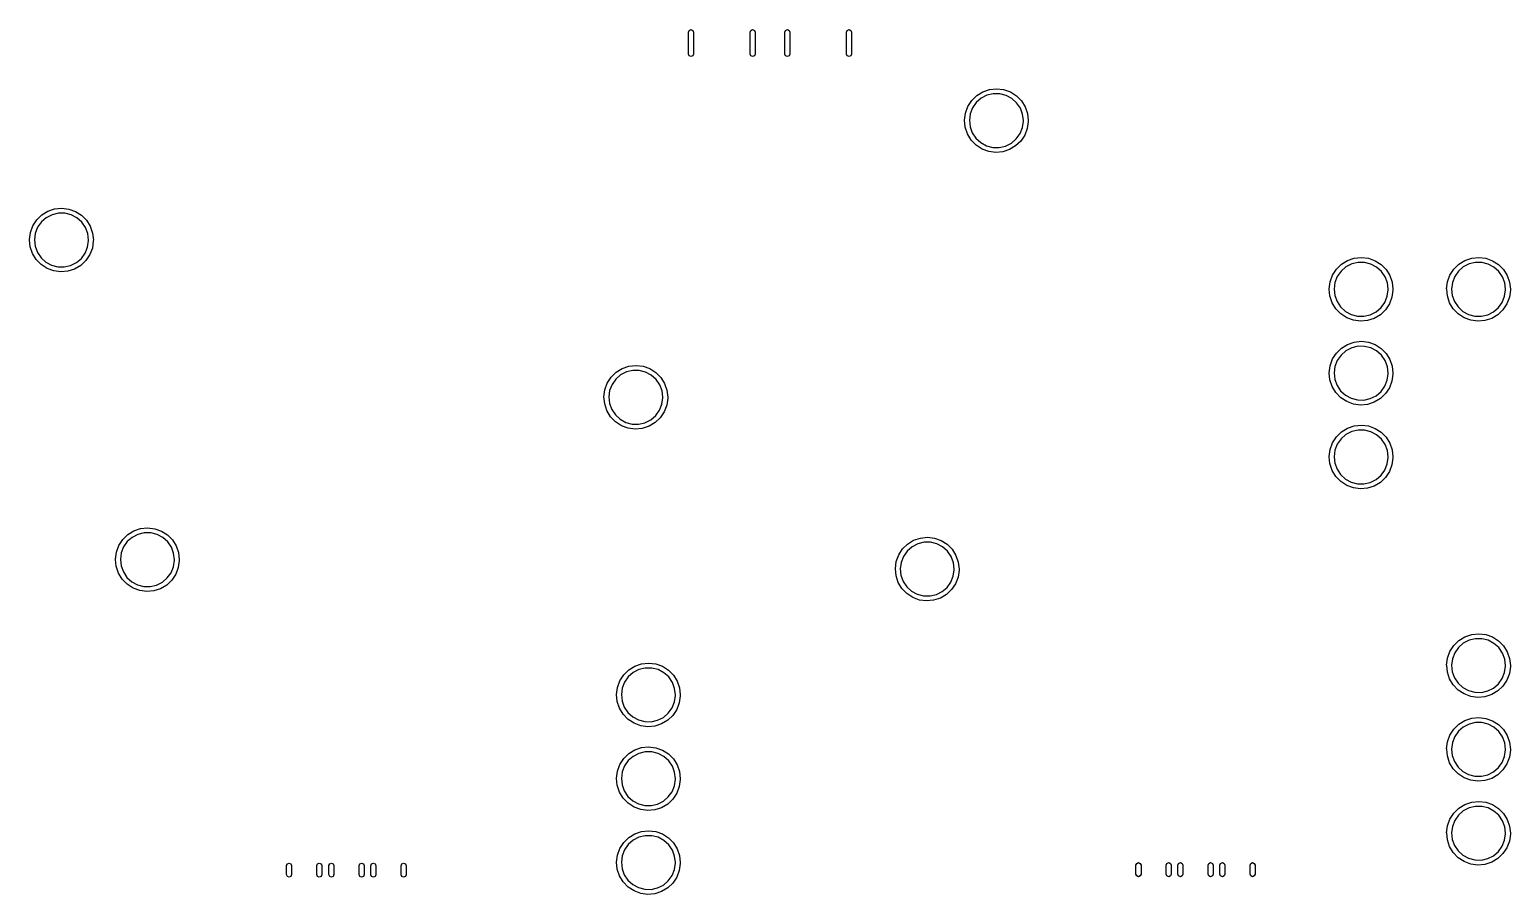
# Model space of a CAD drawing. Extents: x 1.21 to 4.2, y -6.73 to -4.2.
# Drawn here: x 2.805 to 4.195, y -6.727 to -5.915 of the extents above; entities that cross this region are included whole.
import ezdxf

# ---------------------------------------------------------------- set-up
doc = ezdxf.new("R2010")
doc.units = 0
doc.header["$MEASUREMENT"] = 0
doc.layers.add('BLACK', color=7, linetype='CONTINUOUS')

msp = doc.modelspace()

# ---------------------------------------------------------------- linework, layer by layer
at = {"layer": 'BLACK', "linetype": 'CONTINUOUS'}
for p, q in [((3.42343, -5.91688), (3.42412, -5.91521)), ((3.42343, -5.93745), (3.42343, -5.91688)), ((3.42412, -5.91521), (3.42579, -5.91452)), ((3.42579, -5.91452), (3.42746, -5.91521)), ((3.42746, -5.91521), (3.42815, -5.91688)), ((3.42815, -5.91688), (3.42815, -5.93745)), ((3.4813, -5.91688), (3.48199, -5.91521)), ((3.4813, -5.93745), (3.4813, -5.91688)), ((3.48199, -5.91521), (3.48366, -5.91452)), ((3.48366, -5.91452), (3.48533, -5.91521)), ((3.48533, -5.91521), (3.48602, -5.91688)), ((3.48602, -5.91688), (3.48602, -5.93745)), ((3.51398, -5.91688), (3.51467, -5.91521)), ((3.51398, -5.93745), (3.51398, -5.91688)), ((3.51467, -5.91521), (3.51634, -5.91452)), ((3.51634, -5.91452), (3.51801, -5.91521)), ((3.51801, -5.91521), (3.5187, -5.91688)), ((3.5187, -5.91688), (3.5187, -5.93745)), ((3.57185, -5.91688), (3.57254, -5.91521)), ((3.57185, -5.93745), (3.57185, -5.91688)), ((3.57254, -5.91521), (3.57421, -5.91452)), ((3.57421, -5.91452), (3.57588, -5.91521)), ((3.57588, -5.91521), (3.57657, -5.91688)), ((3.57657, -5.91688), (3.57657, -5.93745)), ((3.42412, -5.93912), (3.42343, -5.93745)), ((3.42815, -5.93745), (3.42746, -5.93912)), ((3.48199, -5.93912), (3.4813, -5.93745)), ((3.48602, -5.93745), (3.48533, -5.93912)), ((3.51467, -5.93912), (3.51398, -5.93745)), ((3.5187, -5.93745), (3.51801, -5.93912)), ((3.57254, -5.93912), (3.57185, -5.93745)), ((3.57657, -5.93745), (3.57588, -5.93912)), ((3.42579, -5.93981), (3.42412, -5.93912)), ((3.42746, -5.93912), (3.42579, -5.93981)), ((3.48366, -5.93981), (3.48199, -5.93912)), ((3.48533, -5.93912), (3.48366, -5.93981)), ((3.51634, -5.93981), (3.51467, -5.93912)), ((3.51801, -5.93912), (3.51634, -5.93981)), ((3.57421, -5.93981), (3.57254, -5.93912)), ((3.57588, -5.93912), (3.57421, -5.93981)), ((3.68941, -5.98109), (3.69418, -5.97642)), ((3.69833, -5.97901), (3.69374, -5.98302)), ((3.69418, -5.97642), (3.69986, -5.97293)), ((3.70375, -5.97621), (3.69833, -5.97901)), ((3.69986, -5.97293), (3.70617, -5.97078)), ((3.70968, -5.97479), (3.70375, -5.97621)), ((3.70617, -5.97078), (3.71281, -5.97008)), ((3.71578, -5.97482), (3.70968, -5.97479)), ((3.71281, -5.97008), (3.71943, -5.97087)), ((3.72169, -5.9763), (3.71578, -5.97482)), ((3.71943, -5.97087), (3.72572, -5.97311)), ((3.72708, -5.97916), (3.72169, -5.9763)), ((3.72572, -5.97311), (3.73135, -5.97668)), ((3.73164, -5.98321), (3.72708, -5.97916)), ((3.73135, -5.97668), (3.73605, -5.98141)), ((3.68268, -5.99958), (3.68352, -5.99296)), ((3.68352, -5.99296), (3.6858, -5.9867)), ((3.6858, -5.9867), (3.68941, -5.98109)), ((3.69023, -5.98801), (3.68801, -5.99369)), ((3.69374, -5.98302), (3.69023, -5.98801)), ((3.73509, -5.98824), (3.73164, -5.98321)), ((3.73725, -5.99395), (3.73509, -5.98824)), ((3.73605, -5.98141), (3.73958, -5.98707)), ((3.73958, -5.98707), (3.74178, -5.99337)), ((3.68269, -5.99973), (3.68268, -5.99958)), ((3.68333, -6.00622), (3.68269, -5.99973)), ((3.68544, -6.01255), (3.68333, -6.00622)), ((3.68801, -5.99369), (3.68722, -5.99973)), ((3.68722, -5.99973), (3.68789, -6.0058)), ((3.68789, -6.0058), (3.68998, -6.01152)), ((3.73484, -6.01223), (3.73712, -6.00657)), ((3.73712, -6.00657), (3.73797, -6.00053)), ((3.73798, -6), (3.73725, -5.99395)), ((3.73797, -6.00053), (3.73798, -6)), ((3.74251, -6.00084), (3.74158, -6.00744)), ((3.74178, -5.99337), (3.74252, -6)), ((3.74252, -6), (3.74251, -6.00084)), ((3.68889, -6.01826), (3.68544, -6.01255)), ((3.69353, -6.02305), (3.68889, -6.01826)), ((3.68998, -6.01152), (3.69338, -6.01659)), ((3.69338, -6.01659), (3.6979, -6.02069)), ((3.6979, -6.02069), (3.70325, -6.0236)), ((3.72664, -6.02114), (3.73128, -6.01718)), ((3.73552, -6.01923), (3.73069, -6.02383)), ((3.73128, -6.01718), (3.73484, -6.01223)), ((3.73921, -6.01368), (3.73552, -6.01923)), ((3.74158, -6.00744), (3.73921, -6.01368)), ((3.69911, -6.02671), (3.69353, -6.02305)), ((3.70536, -6.02903), (3.69911, -6.02671)), ((3.70325, -6.0236), (3.70915, -6.02515)), ((3.71197, -6.02991), (3.70536, -6.02903)), ((3.70915, -6.02515), (3.71525, -6.02524)), ((3.71861, -6.02931), (3.71197, -6.02991)), ((3.71525, -6.02524), (3.7212, -6.02388)), ((3.72496, -6.02725), (3.71861, -6.02931)), ((3.7212, -6.02388), (3.72664, -6.02114)), ((3.73069, -6.02383), (3.72496, -6.02725)), ((2.81146, -6.09329), (2.81622, -6.08863)), ((2.81622, -6.08863), (2.82191, -6.08513)), ((2.8258, -6.08841), (2.82038, -6.09121)), ((2.82191, -6.08513), (2.82822, -6.08298)), ((2.83173, -6.08699), (2.8258, -6.08841)), ((2.82822, -6.08298), (2.83485, -6.08228)), ((2.83783, -6.08702), (2.83173, -6.08699)), ((2.83485, -6.08228), (2.84148, -6.08307)), ((2.84374, -6.08851), (2.83783, -6.08702)), ((2.84148, -6.08307), (2.84776, -6.08531)), ((2.84913, -6.09136), (2.84374, -6.08851)), ((2.84776, -6.08531), (2.85339, -6.08889)), ((2.85339, -6.08889), (2.85809, -6.09362)), ((2.80556, -6.10517), (2.80784, -6.0989)), ((2.80784, -6.0989), (2.81146, -6.09329)), ((2.81228, -6.10021), (2.81006, -6.10589)), ((2.81578, -6.09522), (2.81228, -6.10021)), ((2.82038, -6.09121), (2.81578, -6.09522)), ((2.85368, -6.09542), (2.84913, -6.09136)), ((2.85714, -6.10045), (2.85368, -6.09542)), ((2.85929, -6.10615), (2.85714, -6.10045)), ((2.85809, -6.09362), (2.86163, -6.09928)), ((2.86163, -6.09928), (2.86382, -6.10558)), ((2.80473, -6.11179), (2.80556, -6.10517)), ((2.80474, -6.11194), (2.80473, -6.11179)), ((2.80538, -6.11843), (2.80474, -6.11194)), ((2.81006, -6.10589), (2.80927, -6.11194)), ((2.80927, -6.11194), (2.80993, -6.118)), ((2.80993, -6.118), (2.81203, -6.12373)), ((2.85916, -6.11877), (2.86002, -6.11274)), ((2.86003, -6.1122), (2.85929, -6.10615)), ((2.86002, -6.11274), (2.86003, -6.1122)), ((2.86456, -6.11304), (2.86363, -6.11965)), ((2.86382, -6.10558), (2.86457, -6.1122)), ((2.86457, -6.1122), (2.86456, -6.11304)), ((2.80748, -6.12476), (2.80538, -6.11843)), ((2.81094, -6.13046), (2.80748, -6.12476)), ((2.81557, -6.13526), (2.81094, -6.13046)), ((2.81203, -6.12373), (2.81543, -6.12879)), ((2.81543, -6.12879), (2.81994, -6.13289)), ((2.84869, -6.13335), (2.85333, -6.12939)), ((2.85757, -6.13144), (2.85274, -6.13604)), ((2.85333, -6.12939), (2.85689, -6.12443)), ((2.85689, -6.12443), (2.85916, -6.11877)), ((2.86126, -6.12588), (2.85757, -6.13144)), ((2.86363, -6.11965), (2.86126, -6.12588)), ((4.0367, -6.13489), (4.04238, -6.13139)), ((4.04238, -6.13139), (4.04869, -6.12924)), ((4.04869, -6.12924), (4.05533, -6.12854)), ((4.05533, -6.12854), (4.06195, -6.12933)), ((4.06195, -6.12933), (4.06823, -6.13157)), ((4.06823, -6.13157), (4.07387, -6.13515)), ((4.14693, -6.13489), (4.15261, -6.13139)), ((4.15261, -6.13139), (4.15893, -6.12924)), ((4.15893, -6.12924), (4.16556, -6.12854)), ((4.16556, -6.12854), (4.17219, -6.12933)), ((4.17219, -6.12933), (4.17847, -6.13157)), ((4.17847, -6.13157), (4.1841, -6.13515)), ((2.82115, -6.13891), (2.81557, -6.13526)), ((2.81994, -6.13289), (2.8253, -6.1358)), ((2.82741, -6.14124), (2.82115, -6.13891)), ((2.8253, -6.1358), (2.8312, -6.13735)), ((2.83402, -6.14212), (2.82741, -6.14124)), ((2.8312, -6.13735), (2.8373, -6.13745)), ((2.84066, -6.14151), (2.83402, -6.14212)), ((2.8373, -6.13745), (2.84324, -6.13609)), ((2.84701, -6.13945), (2.84066, -6.14151)), ((2.84324, -6.13609), (2.84869, -6.13335)), ((2.85274, -6.13604), (2.84701, -6.13945)), ((4.02604, -6.15143), (4.02832, -6.14516)), ((4.02832, -6.14516), (4.03193, -6.13955)), ((4.03193, -6.13955), (4.0367, -6.13489)), ((4.03626, -6.14148), (4.03275, -6.14647)), ((4.04085, -6.13747), (4.03626, -6.14148)), ((4.04627, -6.13467), (4.04085, -6.13747)), ((4.0522, -6.13325), (4.04627, -6.13467)), ((4.0583, -6.13328), (4.0522, -6.13325)), ((4.06421, -6.13477), (4.0583, -6.13328)), ((4.0696, -6.13762), (4.06421, -6.13477)), ((4.07416, -6.14168), (4.0696, -6.13762)), ((4.07387, -6.13515), (4.07857, -6.13988)), ((4.07761, -6.14671), (4.07416, -6.14168)), ((4.07857, -6.13988), (4.0821, -6.14554)), ((4.0821, -6.14554), (4.0843, -6.15184)), ((4.13627, -6.15143), (4.13855, -6.14516)), ((4.13855, -6.14516), (4.14217, -6.13955)), ((4.14217, -6.13955), (4.14693, -6.13489)), ((4.14649, -6.14148), (4.14299, -6.14647)), ((4.15109, -6.13747), (4.14649, -6.14148)), ((4.15651, -6.13467), (4.15109, -6.13747)), ((4.16244, -6.13325), (4.15651, -6.13467)), ((4.16854, -6.13328), (4.16244, -6.13325)), ((4.17445, -6.13477), (4.16854, -6.13328)), ((4.17984, -6.13762), (4.17445, -6.13477)), ((4.18439, -6.14168), (4.17984, -6.13762)), ((4.1841, -6.13515), (4.1888, -6.13988)), ((4.18785, -6.14671), (4.18439, -6.14168)), ((4.1888, -6.13988), (4.19234, -6.14554)), ((4.19234, -6.14554), (4.19453, -6.15184)), ((4.0252, -6.15805), (4.02604, -6.15143)), ((4.02521, -6.1582), (4.0252, -6.15805)), ((4.02585, -6.16469), (4.02521, -6.1582)), ((4.03053, -6.15215), (4.02974, -6.1582)), ((4.02974, -6.1582), (4.03041, -6.16426)), ((4.03275, -6.14647), (4.03053, -6.15215)), ((4.07977, -6.15241), (4.07761, -6.14671)), ((4.07964, -6.16503), (4.08049, -6.159)), ((4.0805, -6.15846), (4.07977, -6.15241)), ((4.08049, -6.159), (4.0805, -6.15846)), ((4.08503, -6.1593), (4.0841, -6.16591)), ((4.0843, -6.15184), (4.08504, -6.15846)), ((4.08504, -6.15846), (4.08503, -6.1593)), ((4.13544, -6.15805), (4.13627, -6.15143)), ((4.13545, -6.1582), (4.13544, -6.15805)), ((4.13609, -6.16469), (4.13545, -6.1582)), ((4.14077, -6.15215), (4.13997, -6.1582)), ((4.13997, -6.1582), (4.14064, -6.16426)), ((4.14299, -6.14647), (4.14077, -6.15215)), ((4.19, -6.15241), (4.18785, -6.14671)), ((4.18987, -6.16503), (4.19073, -6.159)), ((4.19074, -6.15846), (4.19, -6.15241)), ((4.19073, -6.159), (4.19074, -6.15846)), ((4.19526, -6.1593), (4.19434, -6.16591)), ((4.19453, -6.15184), (4.19528, -6.15846)), ((4.19528, -6.15846), (4.19526, -6.1593)), ((4.02796, -6.17102), (4.02585, -6.16469)), ((4.03141, -6.17672), (4.02796, -6.17102)), ((4.03041, -6.16426), (4.0325, -6.16999)), ((4.0325, -6.16999), (4.0359, -6.17505)), ((4.0738, -6.17565), (4.07736, -6.17069)), ((4.07736, -6.17069), (4.07964, -6.16503)), ((4.08173, -6.17214), (4.07804, -6.1777)), ((4.0841, -6.16591), (4.08173, -6.17214)), ((4.13819, -6.17102), (4.13609, -6.16469)), ((4.14165, -6.17672), (4.13819, -6.17102)), ((4.14064, -6.16426), (4.14274, -6.16999)), ((4.14274, -6.16999), (4.14614, -6.17505)), ((4.18404, -6.17565), (4.1876, -6.17069)), ((4.1876, -6.17069), (4.18987, -6.16503)), ((4.19197, -6.17214), (4.18828, -6.1777)), ((4.19434, -6.16591), (4.19197, -6.17214)), ((4.03605, -6.18152), (4.03141, -6.17672)), ((4.0359, -6.17505), (4.04041, -6.17915)), ((4.04163, -6.18517), (4.03605, -6.18152)), ((4.04041, -6.17915), (4.04577, -6.18206)), ((4.04788, -6.1875), (4.04163, -6.18517)), ((4.04577, -6.18206), (4.05167, -6.18361)), ((4.05449, -6.18838), (4.04788, -6.1875)), ((4.05167, -6.18361), (4.05777, -6.18371)), ((4.06113, -6.18777), (4.05449, -6.18838)), ((4.05777, -6.18371), (4.06372, -6.18235)), ((4.06748, -6.18571), (4.06113, -6.18777)), ((4.06372, -6.18235), (4.06916, -6.17961)), ((4.07321, -6.1823), (4.06748, -6.18571)), ((4.06916, -6.17961), (4.0738, -6.17565)), ((4.07804, -6.1777), (4.07321, -6.1823)), ((4.14628, -6.18152), (4.14165, -6.17672)), ((4.14614, -6.17505), (4.15065, -6.17915)), ((4.15186, -6.18517), (4.14628, -6.18152)), ((4.15065, -6.17915), (4.15601, -6.18206)), ((4.15812, -6.1875), (4.15186, -6.18517)), ((4.15601, -6.18206), (4.16191, -6.18361)), ((4.16473, -6.18838), (4.15812, -6.1875)), ((4.16191, -6.18361), (4.16801, -6.18371)), ((4.17137, -6.18777), (4.16473, -6.18838)), ((4.16801, -6.18371), (4.17395, -6.18235)), ((4.17771, -6.18571), (4.17137, -6.18777)), ((4.17395, -6.18235), (4.1794, -6.17961)), ((4.18344, -6.1823), (4.17771, -6.18571)), ((4.1794, -6.17961), (4.18404, -6.17565)), ((4.18828, -6.1777), (4.18344, -6.1823)), ((4.03193, -6.21829), (4.0367, -6.21363)), ((4.0367, -6.21363), (4.04238, -6.21013)), ((4.04627, -6.21341), (4.04085, -6.21621)), ((4.04238, -6.21013), (4.04869, -6.20798)), ((4.0522, -6.21199), (4.04627, -6.21341)), ((4.04869, -6.20798), (4.05533, -6.20728)), ((4.0583, -6.21202), (4.0522, -6.21199)), ((4.05533, -6.20728), (4.06195, -6.20807)), ((4.06421, -6.21351), (4.0583, -6.21202)), ((4.06195, -6.20807), (4.06823, -6.21031)), ((4.0696, -6.21636), (4.06421, -6.21351)), ((4.06823, -6.21031), (4.07387, -6.21389)), ((4.07387, -6.21389), (4.07857, -6.21862)), ((4.02604, -6.23017), (4.02832, -6.2239)), ((4.02832, -6.2239), (4.03193, -6.21829)), ((4.03275, -6.22521), (4.03053, -6.23089)), ((4.03626, -6.22022), (4.03275, -6.22521)), ((4.04085, -6.21621), (4.03626, -6.22022)), ((4.07416, -6.22042), (4.0696, -6.21636)), ((4.07761, -6.22545), (4.07416, -6.22042)), ((4.07977, -6.23115), (4.07761, -6.22545)), ((4.07857, -6.21862), (4.0821, -6.22428)), ((4.0821, -6.22428), (4.0843, -6.23058)), ((3.34721, -6.24654), (3.35083, -6.24093)), ((3.35083, -6.24093), (3.35559, -6.23626)), ((3.35515, -6.24286), (3.35165, -6.24785)), ((3.35975, -6.23885), (3.35515, -6.24286)), ((3.35559, -6.23626), (3.36128, -6.23277)), ((3.36517, -6.23605), (3.35975, -6.23885)), ((3.36128, -6.23277), (3.36759, -6.23062)), ((3.3711, -6.23463), (3.36517, -6.23605)), ((3.36759, -6.23062), (3.37422, -6.22992)), ((3.3772, -6.23466), (3.3711, -6.23463)), ((3.37422, -6.22992), (3.38085, -6.23071)), ((3.38311, -6.23615), (3.3772, -6.23466)), ((3.38085, -6.23071), (3.38713, -6.23295)), ((3.3885, -6.239), (3.38311, -6.23615)), ((3.38713, -6.23295), (3.39276, -6.23652)), ((3.39305, -6.24306), (3.3885, -6.239)), ((3.39276, -6.23652), (3.39746, -6.24126)), ((3.39651, -6.24808), (3.39305, -6.24306)), ((3.39746, -6.24126), (3.401, -6.24691)), ((4.0252, -6.23679), (4.02604, -6.23017)), ((4.02521, -6.23694), (4.0252, -6.23679)), ((4.02585, -6.24343), (4.02521, -6.23694)), ((4.02796, -6.24976), (4.02585, -6.24343)), ((4.03053, -6.23089), (4.02974, -6.23694)), ((4.02974, -6.23694), (4.03041, -6.243)), ((4.03041, -6.243), (4.0325, -6.24873)), ((4.07964, -6.24377), (4.08049, -6.23774)), ((4.0805, -6.2372), (4.07977, -6.23115)), ((4.08049, -6.23774), (4.0805, -6.2372)), ((4.08503, -6.23804), (4.0841, -6.24465)), ((4.0843, -6.23058), (4.08504, -6.2372)), ((4.08504, -6.2372), (4.08503, -6.23804)), ((3.3441, -6.25942), (3.34493, -6.25281)), ((3.34493, -6.25281), (3.34721, -6.24654)), ((3.34943, -6.25353), (3.34864, -6.25958)), ((3.35165, -6.24785), (3.34943, -6.25353)), ((3.39866, -6.25379), (3.39651, -6.24808)), ((3.3994, -6.25984), (3.39866, -6.25379)), ((3.401, -6.24691), (3.40319, -6.25321)), ((3.40319, -6.25321), (3.40394, -6.25984)), ((4.03141, -6.25546), (4.02796, -6.24976)), ((4.03605, -6.26026), (4.03141, -6.25546)), ((4.0325, -6.24873), (4.0359, -6.25379)), ((4.0359, -6.25379), (4.04041, -6.25789)), ((4.06916, -6.25835), (4.0738, -6.25439)), ((4.07804, -6.25644), (4.07321, -6.26104)), ((4.0738, -6.25439), (4.07736, -6.24943)), ((4.07736, -6.24943), (4.07964, -6.24377)), ((4.08173, -6.25088), (4.07804, -6.25644)), ((4.0841, -6.24465), (4.08173, -6.25088)), ((3.34411, -6.25958), (3.3441, -6.25942)), ((3.34475, -6.26606), (3.34411, -6.25958)), ((3.34685, -6.27239), (3.34475, -6.26606)), ((3.34864, -6.25958), (3.3493, -6.26564)), ((3.3493, -6.26564), (3.3514, -6.27137)), ((3.3514, -6.27137), (3.3548, -6.27643)), ((3.39626, -6.27207), (3.39853, -6.26641)), ((3.39853, -6.26641), (3.39939, -6.26037)), ((3.39939, -6.26037), (3.3994, -6.25984)), ((3.403, -6.26728), (3.40063, -6.27352)), ((3.40393, -6.26068), (3.403, -6.26728)), ((3.40394, -6.25984), (3.40393, -6.26068)), ((4.04163, -6.26391), (4.03605, -6.26026)), ((4.04041, -6.25789), (4.04577, -6.2608)), ((4.04788, -6.26624), (4.04163, -6.26391)), ((4.04577, -6.2608), (4.05167, -6.26235)), ((4.05449, -6.26712), (4.04788, -6.26624)), ((4.05167, -6.26235), (4.05777, -6.26245)), ((4.06113, -6.26651), (4.05449, -6.26712)), ((4.05777, -6.26245), (4.06372, -6.26109)), ((4.06748, -6.26445), (4.06113, -6.26651)), ((4.06372, -6.26109), (4.06916, -6.25835)), ((4.07321, -6.26104), (4.06748, -6.26445)), ((3.35031, -6.2781), (3.34685, -6.27239)), ((3.35494, -6.2829), (3.35031, -6.2781)), ((3.3548, -6.27643), (3.35931, -6.28053)), ((3.36052, -6.28655), (3.35494, -6.2829)), ((3.35931, -6.28053), (3.36467, -6.28344)), ((3.36467, -6.28344), (3.37057, -6.28499)), ((3.37057, -6.28499), (3.37667, -6.28509)), ((3.37667, -6.28509), (3.38261, -6.28372)), ((3.38261, -6.28372), (3.38806, -6.28098)), ((3.39211, -6.28368), (3.38638, -6.28709)), ((3.38806, -6.28098), (3.3927, -6.27702)), ((3.39694, -6.27908), (3.39211, -6.28368)), ((3.3927, -6.27702), (3.39626, -6.27207)), ((3.40063, -6.27352), (3.39694, -6.27908)), ((3.36678, -6.28887), (3.36052, -6.28655)), ((3.37339, -6.28976), (3.36678, -6.28887)), ((3.38003, -6.28915), (3.37339, -6.28976)), ((3.38638, -6.28709), (3.38003, -6.28915)), ((4.02832, -6.30264), (4.03193, -6.29703)), ((4.03193, -6.29703), (4.0367, -6.29237)), ((4.03626, -6.29896), (4.03275, -6.30395)), ((4.04085, -6.29495), (4.03626, -6.29896)), ((4.0367, -6.29237), (4.04238, -6.28887)), ((4.04627, -6.29215), (4.04085, -6.29495)), ((4.04238, -6.28887), (4.04869, -6.28672)), ((4.0522, -6.29073), (4.04627, -6.29215)), ((4.04869, -6.28672), (4.05533, -6.28602)), ((4.0583, -6.29076), (4.0522, -6.29073)), ((4.05533, -6.28602), (4.06195, -6.28681)), ((4.06421, -6.29225), (4.0583, -6.29076)), ((4.06195, -6.28681), (4.06823, -6.28905)), ((4.0696, -6.2951), (4.06421, -6.29225)), ((4.06823, -6.28905), (4.07387, -6.29263)), ((4.07416, -6.29916), (4.0696, -6.2951)), ((4.07387, -6.29263), (4.07857, -6.29736)), ((4.07761, -6.30419), (4.07416, -6.29916)), ((4.07857, -6.29736), (4.0821, -6.30302)), ((4.0252, -6.31553), (4.02604, -6.30891)), ((4.02604, -6.30891), (4.02832, -6.30264)), ((4.03053, -6.30963), (4.02974, -6.31568)), ((4.03275, -6.30395), (4.03053, -6.30963)), ((4.07977, -6.30989), (4.07761, -6.30419)), ((4.0805, -6.31594), (4.07977, -6.30989)), ((4.0821, -6.30302), (4.0843, -6.30932)), ((4.0843, -6.30932), (4.08504, -6.31594)), ((4.02521, -6.31568), (4.0252, -6.31553)), ((4.02585, -6.32217), (4.02521, -6.31568)), ((4.02796, -6.3285), (4.02585, -6.32217)), ((4.02974, -6.31568), (4.03041, -6.32174)), ((4.03041, -6.32174), (4.0325, -6.32747)), ((4.07736, -6.32817), (4.07964, -6.32251)), ((4.07964, -6.32251), (4.08049, -6.31648)), ((4.08049, -6.31648), (4.0805, -6.31594)), ((4.0841, -6.32339), (4.08173, -6.32962)), ((4.08503, -6.31678), (4.0841, -6.32339)), ((4.08504, -6.31594), (4.08503, -6.31678)), ((4.03141, -6.3342), (4.02796, -6.3285)), ((4.03605, -6.339), (4.03141, -6.3342)), ((4.0325, -6.32747), (4.0359, -6.33253)), ((4.0359, -6.33253), (4.04041, -6.33663)), ((4.04163, -6.34265), (4.03605, -6.339)), ((4.04041, -6.33663), (4.04577, -6.33954)), ((4.04577, -6.33954), (4.05167, -6.34109)), ((4.05777, -6.34119), (4.06372, -6.33983)), ((4.06372, -6.33983), (4.06916, -6.33709)), ((4.07321, -6.33978), (4.06748, -6.34319)), ((4.06916, -6.33709), (4.0738, -6.33313)), ((4.07804, -6.33518), (4.07321, -6.33978)), ((4.0738, -6.33313), (4.07736, -6.32817)), ((4.08173, -6.32962), (4.07804, -6.33518)), ((4.04788, -6.34498), (4.04163, -6.34265)), ((4.05449, -6.34586), (4.04788, -6.34498)), ((4.05167, -6.34109), (4.05777, -6.34119)), ((4.06113, -6.34525), (4.05449, -6.34586)), ((4.06748, -6.34319), (4.06113, -6.34525)), ((2.90893, -6.38318), (2.91556, -6.38248)), ((2.91556, -6.38248), (2.92219, -6.38327)), ((2.88855, -6.3991), (2.89217, -6.39349)), ((2.89217, -6.39349), (2.89693, -6.38882)), ((2.89649, -6.39542), (2.89299, -6.40041)), ((2.90109, -6.39141), (2.89649, -6.39542)), ((2.89693, -6.38882), (2.90261, -6.38533)), ((2.90651, -6.38861), (2.90109, -6.39141)), ((2.90261, -6.38533), (2.90893, -6.38318)), ((2.91244, -6.38719), (2.90651, -6.38861)), ((2.91854, -6.38722), (2.91244, -6.38719)), ((2.92445, -6.38871), (2.91854, -6.38722)), ((2.92219, -6.38327), (2.92847, -6.38551)), ((2.92984, -6.39156), (2.92445, -6.38871)), ((2.92847, -6.38551), (2.9341, -6.38908)), ((2.93439, -6.39562), (2.92984, -6.39156)), ((2.9341, -6.38908), (2.9388, -6.39382)), ((2.93785, -6.40064), (2.93439, -6.39562)), ((2.9388, -6.39382), (2.94234, -6.39947)), ((3.62922, -6.39768), (3.6349, -6.39419)), ((3.6349, -6.39419), (3.64121, -6.39204)), ((3.64472, -6.39605), (3.63879, -6.39747)), ((3.64121, -6.39204), (3.64785, -6.39134)), ((3.65082, -6.39608), (3.64472, -6.39605)), ((3.64785, -6.39134), (3.65447, -6.39213)), ((3.65673, -6.39756), (3.65082, -6.39608)), ((3.65447, -6.39213), (3.66075, -6.39437)), ((3.66075, -6.39437), (3.66639, -6.39794)), ((2.88544, -6.41198), (2.88627, -6.40537)), ((2.88627, -6.40537), (2.88855, -6.3991)), ((2.89077, -6.40609), (2.88997, -6.41214)), ((2.89299, -6.40041), (2.89077, -6.40609)), ((2.94, -6.40635), (2.93785, -6.40064)), ((2.94074, -6.4124), (2.94, -6.40635)), ((2.94234, -6.39947), (2.94453, -6.40577)), ((2.94453, -6.40577), (2.94528, -6.4124)), ((3.61856, -6.41422), (3.62084, -6.40796)), ((3.62084, -6.40796), (3.62445, -6.40235)), ((3.62527, -6.40927), (3.62305, -6.41495)), ((3.62445, -6.40235), (3.62922, -6.39768)), ((3.62878, -6.40428), (3.62527, -6.40927)), ((3.63337, -6.40027), (3.62878, -6.40428)), ((3.63879, -6.39747), (3.63337, -6.40027)), ((3.66212, -6.40042), (3.65673, -6.39756)), ((3.66668, -6.40447), (3.66212, -6.40042)), ((3.66639, -6.39794), (3.67109, -6.40267)), ((3.67013, -6.4095), (3.66668, -6.40447)), ((3.67229, -6.41521), (3.67013, -6.4095)), ((3.67109, -6.40267), (3.67462, -6.40833)), ((3.67462, -6.40833), (3.67682, -6.41463)), ((2.88545, -6.41214), (2.88544, -6.41198)), ((2.88609, -6.41862), (2.88545, -6.41214)), ((2.88819, -6.42495), (2.88609, -6.41862)), ((2.88997, -6.41214), (2.89064, -6.4182)), ((2.89064, -6.4182), (2.89274, -6.42392)), ((2.89274, -6.42392), (2.89614, -6.42899)), ((2.9376, -6.42463), (2.93987, -6.41897)), ((2.93987, -6.41897), (2.94073, -6.41293)), ((2.94073, -6.41293), (2.94074, -6.4124)), ((2.94434, -6.41984), (2.94197, -6.42608)), ((2.94526, -6.41324), (2.94434, -6.41984)), ((2.94528, -6.4124), (2.94526, -6.41324)), ((3.61772, -6.42084), (3.61856, -6.41422)), ((3.61773, -6.42099), (3.61772, -6.42084)), ((3.61837, -6.42748), (3.61773, -6.42099)), ((3.62305, -6.41495), (3.62226, -6.42099)), ((3.62226, -6.42099), (3.62293, -6.42706)), ((3.67215, -6.42783), (3.67301, -6.42179)), ((3.67302, -6.42126), (3.67229, -6.41521)), ((3.67301, -6.42179), (3.67302, -6.42126)), ((3.67755, -6.4221), (3.67662, -6.4287)), ((3.67682, -6.41463), (3.67756, -6.42126)), ((3.67756, -6.42126), (3.67755, -6.4221)), ((2.89165, -6.43066), (2.88819, -6.42495)), ((2.89628, -6.43546), (2.89165, -6.43066)), ((2.89614, -6.42899), (2.90065, -6.43309)), ((2.90186, -6.43911), (2.89628, -6.43546)), ((2.90065, -6.43309), (2.90601, -6.436)), ((2.90601, -6.436), (2.91191, -6.43755)), ((2.91191, -6.43755), (2.91801, -6.43764)), ((2.91801, -6.43764), (2.92395, -6.43628)), ((2.92395, -6.43628), (2.9294, -6.43354)), ((2.93344, -6.43623), (2.92771, -6.43965)), ((2.9294, -6.43354), (2.93404, -6.42958)), ((2.93828, -6.43163), (2.93344, -6.43623)), ((2.93404, -6.42958), (2.9376, -6.42463)), ((2.94197, -6.42608), (2.93828, -6.43163)), ((3.62048, -6.43381), (3.61837, -6.42748)), ((3.62393, -6.43952), (3.62048, -6.43381)), ((3.62293, -6.42706), (3.62502, -6.43278)), ((3.62502, -6.43278), (3.62842, -6.43784)), ((3.62842, -6.43784), (3.63293, -6.44195)), ((3.66632, -6.43844), (3.66988, -6.43349)), ((3.66988, -6.43349), (3.67215, -6.42783)), ((3.67425, -6.43494), (3.67056, -6.44049)), ((3.67662, -6.4287), (3.67425, -6.43494)), ((2.90812, -6.44143), (2.90186, -6.43911)), ((2.91473, -6.44232), (2.90812, -6.44143)), ((2.92137, -6.44171), (2.91473, -6.44232)), ((2.92771, -6.43965), (2.92137, -6.44171)), ((3.62857, -6.44431), (3.62393, -6.43952)), ((3.63415, -6.44797), (3.62857, -6.44431)), ((3.63293, -6.44195), (3.63829, -6.44486)), ((3.6404, -6.45029), (3.63415, -6.44797)), ((3.63829, -6.44486), (3.64419, -6.44641)), ((3.64701, -6.45117), (3.6404, -6.45029)), ((3.64419, -6.44641), (3.65029, -6.4465)), ((3.65365, -6.45057), (3.64701, -6.45117)), ((3.65029, -6.4465), (3.65624, -6.44514)), ((3.66, -6.44851), (3.65365, -6.45057)), ((3.65624, -6.44514), (3.66168, -6.4424)), ((3.66573, -6.44509), (3.66, -6.44851)), ((3.66168, -6.4424), (3.66632, -6.43844)), ((3.67056, -6.44049), (3.66573, -6.44509)), ((4.13855, -6.49851), (4.14217, -6.4929)), ((4.14217, -6.4929), (4.14693, -6.48823)), ((4.15109, -6.49082), (4.14649, -6.49483)), ((4.14693, -6.48823), (4.15261, -6.48474)), ((4.15651, -6.48802), (4.15109, -6.49082)), ((4.15261, -6.48474), (4.15893, -6.48259)), ((4.16244, -6.4866), (4.15651, -6.48802)), ((4.15893, -6.48259), (4.16556, -6.48189)), ((4.16854, -6.48663), (4.16244, -6.4866)), ((4.16556, -6.48189), (4.17219, -6.48268)), ((4.17445, -6.48811), (4.16854, -6.48663)), ((4.17219, -6.48268), (4.17847, -6.48492)), ((4.17984, -6.49097), (4.17445, -6.48811)), ((4.17847, -6.48492), (4.1841, -6.48849)), ((4.18439, -6.49503), (4.17984, -6.49097)), ((4.1841, -6.48849), (4.1888, -6.49323)), ((4.1888, -6.49323), (4.19234, -6.49888)), ((4.13544, -6.51139), (4.13627, -6.50478)), ((4.13627, -6.50478), (4.13855, -6.49851)), ((4.14077, -6.5055), (4.13997, -6.51155)), ((4.14299, -6.49982), (4.14077, -6.5055)), ((4.14649, -6.49483), (4.14299, -6.49982)), ((4.18785, -6.50005), (4.18439, -6.49503)), ((4.19, -6.50576), (4.18785, -6.50005)), ((4.19074, -6.51181), (4.19, -6.50576)), ((4.19234, -6.49888), (4.19453, -6.50518)), ((4.19453, -6.50518), (4.19528, -6.51181)), ((3.35903, -6.52607), (3.36264, -6.52046)), ((3.36264, -6.52046), (3.36741, -6.51579)), ((3.37156, -6.51838), (3.36696, -6.52239)), ((3.36741, -6.51579), (3.37309, -6.5123)), ((3.37698, -6.51558), (3.37156, -6.51838)), ((3.37309, -6.5123), (3.3794, -6.51015)), ((3.38291, -6.51416), (3.37698, -6.51558)), ((3.3794, -6.51015), (3.38604, -6.50945)), ((3.38901, -6.51419), (3.38291, -6.51416)), ((3.38604, -6.50945), (3.39266, -6.51024)), ((3.39492, -6.51567), (3.38901, -6.51419)), ((3.39266, -6.51024), (3.39894, -6.51248)), ((3.40031, -6.51853), (3.39492, -6.51567)), ((3.39894, -6.51248), (3.40458, -6.51605)), ((3.40487, -6.52258), (3.40031, -6.51853)), ((3.40458, -6.51605), (3.40928, -6.52078)), ((3.40928, -6.52078), (3.41281, -6.52644)), ((4.13545, -6.51155), (4.13544, -6.51139)), ((4.13609, -6.51803), (4.13545, -6.51155)), ((4.13819, -6.52436), (4.13609, -6.51803)), ((4.13997, -6.51155), (4.14064, -6.51761)), ((4.14064, -6.51761), (4.14274, -6.52333)), ((4.1876, -6.52404), (4.18987, -6.51838)), ((4.18987, -6.51838), (4.19073, -6.51234)), ((4.19073, -6.51234), (4.19074, -6.51181)), ((4.19434, -6.51925), (4.19197, -6.52549)), ((4.19526, -6.51265), (4.19434, -6.51925)), ((4.19528, -6.51181), (4.19526, -6.51265)), ((3.35591, -6.53895), (3.35674, -6.53233)), ((3.35674, -6.53233), (3.35903, -6.52607)), ((3.36124, -6.53306), (3.36045, -6.5391)), ((3.36346, -6.52738), (3.36124, -6.53306)), ((3.36696, -6.52239), (3.36346, -6.52738)), ((3.40832, -6.52761), (3.40487, -6.52258)), ((3.41048, -6.53332), (3.40832, -6.52761)), ((3.41121, -6.53937), (3.41048, -6.53332)), ((3.41281, -6.52644), (3.415, -6.53274)), ((3.415, -6.53274), (3.41575, -6.53937)), ((4.14165, -6.53007), (4.13819, -6.52436)), ((4.14628, -6.53487), (4.14165, -6.53007)), ((4.14274, -6.52333), (4.14614, -6.5284)), ((4.14614, -6.5284), (4.15065, -6.5325)), ((4.15186, -6.53852), (4.14628, -6.53487)), ((4.15065, -6.5325), (4.15601, -6.53541)), ((4.15601, -6.53541), (4.16191, -6.53696)), ((4.17395, -6.53569), (4.1794, -6.53295)), ((4.1794, -6.53295), (4.18404, -6.52899)), ((4.18828, -6.53104), (4.18344, -6.53564)), ((4.18404, -6.52899), (4.1876, -6.52404)), ((4.19197, -6.52549), (4.18828, -6.53104)), ((3.35592, -6.5391), (3.35591, -6.53895)), ((3.35656, -6.54559), (3.35592, -6.5391)), ((3.35866, -6.55192), (3.35656, -6.54559)), ((3.36045, -6.5391), (3.36112, -6.54517)), ((3.36112, -6.54517), (3.36321, -6.55089)), ((3.40807, -6.5516), (3.41034, -6.54594)), ((3.41034, -6.54594), (3.4112, -6.5399)), ((3.4112, -6.5399), (3.41121, -6.53937)), ((3.41481, -6.54681), (3.41244, -6.55305)), ((3.41574, -6.54021), (3.41481, -6.54681)), ((3.41575, -6.53937), (3.41574, -6.54021)), ((4.15812, -6.54084), (4.15186, -6.53852)), ((4.16473, -6.54173), (4.15812, -6.54084)), ((4.16191, -6.53696), (4.16801, -6.53705)), ((4.17137, -6.54112), (4.16473, -6.54173)), ((4.16801, -6.53705), (4.17395, -6.53569)), ((4.17771, -6.53906), (4.17137, -6.54112)), ((4.18344, -6.53564), (4.17771, -6.53906)), ((3.36212, -6.55763), (3.35866, -6.55192)), ((3.36675, -6.56242), (3.36212, -6.55763)), ((3.36321, -6.55089), (3.36661, -6.55596)), ((3.36661, -6.55596), (3.37112, -6.56006)), ((3.37234, -6.56608), (3.36675, -6.56242)), ((3.37112, -6.56006), (3.37648, -6.56297)), ((3.37648, -6.56297), (3.38238, -6.56452)), ((3.38848, -6.56461), (3.39442, -6.56325)), ((3.39442, -6.56325), (3.39987, -6.56051)), ((3.40392, -6.5632), (3.39819, -6.56662)), ((3.39987, -6.56051), (3.40451, -6.55655)), ((3.40875, -6.5586), (3.40392, -6.5632)), ((3.40451, -6.55655), (3.40807, -6.5516)), ((3.41244, -6.55305), (3.40875, -6.5586)), ((4.15261, -6.56348), (4.15893, -6.56133)), ((4.15893, -6.56133), (4.16556, -6.56063)), ((4.16556, -6.56063), (4.17219, -6.56142)), ((4.17219, -6.56142), (4.17847, -6.56366)), ((3.37859, -6.5684), (3.37234, -6.56608)), ((3.3852, -6.56928), (3.37859, -6.5684)), ((3.38238, -6.56452), (3.38848, -6.56461)), ((3.39184, -6.56868), (3.3852, -6.56928)), ((3.39819, -6.56662), (3.39184, -6.56868)), ((4.13627, -6.58352), (4.13855, -6.57725)), ((4.13855, -6.57725), (4.14217, -6.57164)), ((4.14217, -6.57164), (4.14693, -6.56697)), ((4.14649, -6.57357), (4.14299, -6.57856)), ((4.15109, -6.56956), (4.14649, -6.57357)), ((4.14693, -6.56697), (4.15261, -6.56348)), ((4.15651, -6.56676), (4.15109, -6.56956)), ((4.16244, -6.56534), (4.15651, -6.56676)), ((4.16854, -6.56537), (4.16244, -6.56534)), ((4.17445, -6.56686), (4.16854, -6.56537)), ((4.17984, -6.56971), (4.17445, -6.56686)), ((4.17847, -6.56366), (4.1841, -6.56723)), ((4.18439, -6.57377), (4.17984, -6.56971)), ((4.1841, -6.56723), (4.1888, -6.57197)), ((4.18785, -6.57879), (4.18439, -6.57377)), ((4.1888, -6.57197), (4.19234, -6.57762)), ((3.36741, -6.59453), (3.37309, -6.59104)), ((3.37309, -6.59104), (3.3794, -6.58889)), ((3.3794, -6.58889), (3.38604, -6.58819)), ((3.38604, -6.58819), (3.39266, -6.58898)), ((3.39266, -6.58898), (3.39894, -6.59122)), ((4.13544, -6.59013), (4.13627, -6.58352)), ((4.13545, -6.59029), (4.13544, -6.59013)), ((4.13609, -6.59677), (4.13545, -6.59029)), ((4.14077, -6.58424), (4.13997, -6.59029)), ((4.13997, -6.59029), (4.14064, -6.59635)), ((4.14299, -6.57856), (4.14077, -6.58424)), ((4.19, -6.5845), (4.18785, -6.57879)), ((4.18987, -6.59712), (4.19073, -6.59108)), ((4.19074, -6.59055), (4.19, -6.5845)), ((4.19073, -6.59108), (4.19074, -6.59055)), ((4.19234, -6.57762), (4.19453, -6.58392)), ((4.19453, -6.58392), (4.19528, -6.59055)), ((4.19528, -6.59055), (4.19526, -6.59139)), ((3.35674, -6.61107), (3.35903, -6.60481)), ((3.35903, -6.60481), (3.36264, -6.5992)), ((3.36264, -6.5992), (3.36741, -6.59453)), ((3.36696, -6.60113), (3.36346, -6.60612)), ((3.37156, -6.59712), (3.36696, -6.60113)), ((3.37698, -6.59432), (3.37156, -6.59712)), ((3.38291, -6.5929), (3.37698, -6.59432)), ((3.38901, -6.59293), (3.38291, -6.5929)), ((3.39492, -6.59441), (3.38901, -6.59293)), ((3.40031, -6.59727), (3.39492, -6.59441)), ((3.39894, -6.59122), (3.40458, -6.59479)), ((3.40487, -6.60132), (3.40031, -6.59727)), ((3.40458, -6.59479), (3.40928, -6.59952)), ((3.40832, -6.60635), (3.40487, -6.60132)), ((3.40928, -6.59952), (3.41281, -6.60518)), ((4.13819, -6.6031), (4.13609, -6.59677)), ((4.14165, -6.60881), (4.13819, -6.6031)), ((4.14064, -6.59635), (4.14274, -6.60207)), ((4.14274, -6.60207), (4.14614, -6.60714)), ((4.18404, -6.60773), (4.1876, -6.60278)), ((4.1876, -6.60278), (4.18987, -6.59712)), ((4.19197, -6.60423), (4.18828, -6.60978)), ((4.19434, -6.59799), (4.19197, -6.60423)), ((4.19526, -6.59139), (4.19434, -6.59799)), ((3.35591, -6.61769), (3.35674, -6.61107)), ((3.35592, -6.61784), (3.35591, -6.61769)), ((3.35656, -6.62433), (3.35592, -6.61784)), ((3.36124, -6.6118), (3.36045, -6.61784)), ((3.36045, -6.61784), (3.36112, -6.62391)), ((3.36346, -6.60612), (3.36124, -6.6118)), ((3.41048, -6.61206), (3.40832, -6.60635)), ((3.41034, -6.62468), (3.4112, -6.61864)), ((3.41121, -6.61811), (3.41048, -6.61206)), ((3.4112, -6.61864), (3.41121, -6.61811)), ((3.41281, -6.60518), (3.415, -6.61148)), ((3.41574, -6.61895), (3.41481, -6.62555)), ((3.415, -6.61148), (3.41575, -6.61811)), ((3.41575, -6.61811), (3.41574, -6.61895)), ((4.14628, -6.61361), (4.14165, -6.60881)), ((4.14614, -6.60714), (4.15065, -6.61124)), ((4.15186, -6.61726), (4.14628, -6.61361)), ((4.15065, -6.61124), (4.15601, -6.61415)), ((4.15812, -6.61958), (4.15186, -6.61726)), ((4.15601, -6.61415), (4.16191, -6.6157)), ((4.16191, -6.6157), (4.16801, -6.61579)), ((4.16801, -6.61579), (4.17395, -6.61443)), ((4.17771, -6.6178), (4.17137, -6.61986)), ((4.17395, -6.61443), (4.1794, -6.61169)), ((4.18344, -6.61438), (4.17771, -6.6178)), ((4.1794, -6.61169), (4.18404, -6.60773)), ((4.18828, -6.60978), (4.18344, -6.61438)), ((3.35866, -6.63066), (3.35656, -6.62433)), ((3.36212, -6.63637), (3.35866, -6.63066)), ((3.36112, -6.62391), (3.36321, -6.62963)), ((3.36321, -6.62963), (3.36661, -6.6347)), ((3.40451, -6.63529), (3.40807, -6.63034)), ((3.40807, -6.63034), (3.41034, -6.62468)), ((3.41244, -6.63179), (3.40875, -6.63734)), ((3.41481, -6.62555), (3.41244, -6.63179)), ((4.16473, -6.62047), (4.15812, -6.61958)), ((4.17137, -6.61986), (4.16473, -6.62047)), ((3.36675, -6.64116), (3.36212, -6.63637)), ((3.36661, -6.6347), (3.37112, -6.6388)), ((3.37234, -6.64482), (3.36675, -6.64116)), ((3.37112, -6.6388), (3.37648, -6.64171)), ((3.37859, -6.64714), (3.37234, -6.64482)), ((3.37648, -6.64171), (3.38238, -6.64326)), ((3.38238, -6.64326), (3.38848, -6.64335)), ((3.38848, -6.64335), (3.39442, -6.64199)), ((3.39819, -6.64536), (3.39184, -6.64742)), ((3.39442, -6.64199), (3.39987, -6.63925)), ((3.40392, -6.64194), (3.39819, -6.64536)), ((3.39987, -6.63925), (3.40451, -6.63529)), ((3.40875, -6.63734), (3.40392, -6.64194)), ((4.14217, -6.65038), (4.14693, -6.64571)), ((4.14693, -6.64571), (4.15261, -6.64222)), ((4.15651, -6.6455), (4.15109, -6.6483)), ((4.15261, -6.64222), (4.15893, -6.64007)), ((4.16244, -6.64408), (4.15651, -6.6455)), ((4.15893, -6.64007), (4.16556, -6.63937)), ((4.16854, -6.64411), (4.16244, -6.64408)), ((4.16556, -6.63937), (4.17219, -6.64016)), ((4.17445, -6.6456), (4.16854, -6.64411)), ((4.17219, -6.64016), (4.17847, -6.6424)), ((4.17984, -6.64845), (4.17445, -6.6456)), ((4.17847, -6.6424), (4.1841, -6.64597)), ((4.1841, -6.64597), (4.1888, -6.65071)), ((3.3852, -6.64802), (3.37859, -6.64714)), ((3.39184, -6.64742), (3.3852, -6.64802)), ((4.13627, -6.66226), (4.13855, -6.65599)), ((4.13855, -6.65599), (4.14217, -6.65038)), ((4.14299, -6.6573), (4.14077, -6.66298)), ((4.14649, -6.65231), (4.14299, -6.6573)), ((4.15109, -6.6483), (4.14649, -6.65231)), ((4.18439, -6.65251), (4.17984, -6.64845)), ((4.18785, -6.65753), (4.18439, -6.65251)), ((4.19, -6.66324), (4.18785, -6.65753)), ((4.1888, -6.65071), (4.19234, -6.65636)), ((4.19234, -6.65636), (4.19453, -6.66266)), ((3.36264, -6.67794), (3.36741, -6.67327)), ((3.36741, -6.67327), (3.37309, -6.66978)), ((3.37698, -6.67306), (3.37156, -6.67586)), ((3.37309, -6.66978), (3.3794, -6.66763)), ((3.38291, -6.67164), (3.37698, -6.67306)), ((3.3794, -6.66763), (3.38604, -6.66693)), ((3.38901, -6.67167), (3.38291, -6.67164)), ((3.38604, -6.66693), (3.39266, -6.66772)), ((3.39492, -6.67315), (3.38901, -6.67167)), ((3.39266, -6.66772), (3.39894, -6.66996)), ((3.40031, -6.67601), (3.39492, -6.67315)), ((3.39894, -6.66996), (3.40458, -6.67353)), ((3.40458, -6.67353), (3.40928, -6.67826)), ((4.13544, -6.66887), (4.13627, -6.66226)), ((4.13545, -6.66903), (4.13544, -6.66887)), ((4.13609, -6.67551), (4.13545, -6.66903)), ((4.14077, -6.66298), (4.13997, -6.66903)), ((4.13997, -6.66903), (4.14064, -6.67509)), ((4.18987, -6.67586), (4.19073, -6.66982)), ((4.19074, -6.66929), (4.19, -6.66324)), ((4.19073, -6.66982), (4.19074, -6.66929)), ((4.19526, -6.67013), (4.19434, -6.67673)), ((4.19453, -6.66266), (4.19528, -6.66929)), ((4.19528, -6.66929), (4.19526, -6.67013)), ((3.35674, -6.68981), (3.35903, -6.68355)), ((3.35903, -6.68355), (3.36264, -6.67794)), ((3.36346, -6.68486), (3.36124, -6.69054)), ((3.36696, -6.67987), (3.36346, -6.68486)), ((3.37156, -6.67586), (3.36696, -6.67987)), ((3.40487, -6.68007), (3.40031, -6.67601)), ((3.40832, -6.68509), (3.40487, -6.68007)), ((3.41048, -6.6908), (3.40832, -6.68509)), ((3.40928, -6.67826), (3.41281, -6.68392)), ((3.41281, -6.68392), (3.415, -6.69022)), ((4.13819, -6.68184), (4.13609, -6.67551)), ((4.14165, -6.68755), (4.13819, -6.68184)), ((4.14064, -6.67509), (4.14274, -6.68081)), ((4.14628, -6.69235), (4.14165, -6.68755)), ((4.14274, -6.68081), (4.14614, -6.68588)), ((4.14614, -6.68588), (4.15065, -6.68998)), ((4.1794, -6.69043), (4.18404, -6.68647)), ((4.18828, -6.68852), (4.18344, -6.69312)), ((4.18404, -6.68647), (4.1876, -6.68152)), ((4.1876, -6.68152), (4.18987, -6.67586)), ((4.19197, -6.68297), (4.18828, -6.68852)), ((4.19434, -6.67673), (4.19197, -6.68297)), ((3.04606, -6.69969), (3.04675, -6.69802)), ((3.04606, -6.70818), (3.04606, -6.69969)), ((3.04675, -6.69802), (3.04843, -6.69733)), ((3.04843, -6.69733), (3.0501, -6.69802)), ((3.0501, -6.69802), (3.05079, -6.69969)), ((3.05079, -6.69969), (3.05079, -6.70818)), ((3.07441, -6.69969), (3.0751, -6.69802)), ((3.07441, -6.70818), (3.07441, -6.69969)), ((3.0751, -6.69802), (3.07677, -6.69733)), ((3.07677, -6.69733), (3.07844, -6.69802)), ((3.07844, -6.69802), (3.07913, -6.69969)), ((3.07913, -6.69969), (3.07913, -6.70818)), ((3.08583, -6.69969), (3.08652, -6.69802)), ((3.08583, -6.70818), (3.08583, -6.69969)), ((3.08652, -6.69802), (3.08819, -6.69733)), ((3.08819, -6.69733), (3.08986, -6.69802)), ((3.08986, -6.69802), (3.09055, -6.69969)), ((3.09055, -6.69969), (3.09055, -6.70818)), ((3.11417, -6.69969), (3.11487, -6.69802)), ((3.11417, -6.70818), (3.11417, -6.69969)), ((3.11487, -6.69802), (3.11654, -6.69733)), ((3.11654, -6.69733), (3.11821, -6.69802)), ((3.11821, -6.69802), (3.1189, -6.69969)), ((3.1189, -6.69969), (3.1189, -6.70818)), ((3.1252, -6.69989), (3.12589, -6.69822)), ((3.1252, -6.70838), (3.1252, -6.69989)), ((3.12589, -6.69822), (3.12756, -6.69753)), ((3.12756, -6.69753), (3.12923, -6.69822)), ((3.12923, -6.69822), (3.12992, -6.69989)), ((3.12992, -6.69989), (3.12992, -6.70838)), ((3.15354, -6.69989), (3.15424, -6.69822)), ((3.15354, -6.70838), (3.15354, -6.69989)), ((3.15424, -6.69822), (3.15591, -6.69753)), ((3.15591, -6.69753), (3.15758, -6.69822)), ((3.15758, -6.69822), (3.15827, -6.69989)), ((3.15827, -6.69989), (3.15827, -6.70838)), ((3.35591, -6.69643), (3.35674, -6.68981)), ((3.35592, -6.69658), (3.35591, -6.69643)), ((3.35656, -6.70307), (3.35592, -6.69658)), ((3.36124, -6.69054), (3.36045, -6.69658)), ((3.36045, -6.69658), (3.36112, -6.70265)), ((3.41034, -6.70342), (3.4112, -6.69738)), ((3.41121, -6.69685), (3.41048, -6.6908)), ((3.4112, -6.69738), (3.41121, -6.69685)), ((3.41574, -6.69769), (3.41481, -6.70429)), ((3.415, -6.69022), (3.41575, -6.69685)), ((3.41575, -6.69685), (3.41574, -6.69769)), ((3.8437, -6.6993), (3.84439, -6.69763)), ((3.8437, -6.70779), (3.8437, -6.6993)), ((3.84439, -6.69763), (3.84606, -6.69694)), ((3.84606, -6.69694), (3.84773, -6.69763)), ((3.84773, -6.69763), (3.84843, -6.6993)), ((3.84843, -6.6993), (3.84843, -6.70779)), ((3.87205, -6.6993), (3.87274, -6.69763)), ((3.87205, -6.70779), (3.87205, -6.6993)), ((3.87274, -6.69763), (3.87441, -6.69694)), ((3.87441, -6.69694), (3.87608, -6.69763)), ((3.87608, -6.69763), (3.87677, -6.6993)), ((3.87677, -6.6993), (3.87677, -6.70779)), ((3.88307, -6.6993), (3.88376, -6.69763)), ((3.88307, -6.70779), (3.88307, -6.6993)), ((3.88376, -6.69763), (3.88543, -6.69694)), ((3.88543, -6.69694), (3.8871, -6.69763)), ((3.8871, -6.69763), (3.8878, -6.6993)), ((3.8878, -6.6993), (3.8878, -6.70779)), ((3.91142, -6.6993), (3.91211, -6.69763)), ((3.91142, -6.70779), (3.91142, -6.6993)), ((3.91211, -6.69763), (3.91378, -6.69694)), ((3.91378, -6.69694), (3.91545, -6.69763)), ((3.91545, -6.69763), (3.91614, -6.6993)), ((3.91614, -6.6993), (3.91614, -6.70779)), ((3.92244, -6.6993), (3.92313, -6.69763)), ((3.92244, -6.70779), (3.92244, -6.6993)), ((3.92313, -6.69763), (3.9248, -6.69694)), ((3.9248, -6.69694), (3.92647, -6.69763)), ((3.92647, -6.69763), (3.92717, -6.6993)), ((3.92717, -6.6993), (3.92717, -6.70779)), ((3.95079, -6.6993), (3.95148, -6.69763)), ((3.95079, -6.70779), (3.95079, -6.6993)), ((3.95148, -6.69763), (3.95315, -6.69694)), ((3.95315, -6.69694), (3.95482, -6.69763)), ((3.95482, -6.69763), (3.95551, -6.6993)), ((3.95551, -6.6993), (3.95551, -6.70779)), ((4.15186, -6.696), (4.14628, -6.69235)), ((4.15065, -6.68998), (4.15601, -6.69289)), ((4.15812, -6.69832), (4.15186, -6.696)), ((4.15601, -6.69289), (4.16191, -6.69444)), ((4.16473, -6.69921), (4.15812, -6.69832)), ((4.16191, -6.69444), (4.16801, -6.69453)), ((4.17137, -6.6986), (4.16473, -6.69921)), ((4.16801, -6.69453), (4.17395, -6.69317)), ((4.17771, -6.69654), (4.17137, -6.6986)), ((4.17395, -6.69317), (4.1794, -6.69043)), ((4.18344, -6.69312), (4.17771, -6.69654)), ((3.04675, -6.70985), (3.04606, -6.70818)), ((3.04843, -6.71054), (3.04675, -6.70985)), ((3.0501, -6.70985), (3.04843, -6.71054)), ((3.05079, -6.70818), (3.0501, -6.70985)), ((3.0751, -6.70985), (3.07441, -6.70818)), ((3.07677, -6.71054), (3.0751, -6.70985)), ((3.07844, -6.70985), (3.07677, -6.71054)), ((3.07913, -6.70818), (3.07844, -6.70985)), ((3.08652, -6.70985), (3.08583, -6.70818)), ((3.08819, -6.71054), (3.08652, -6.70985)), ((3.08986, -6.70985), (3.08819, -6.71054)), ((3.09055, -6.70818), (3.08986, -6.70985)), ((3.11487, -6.70985), (3.11417, -6.70818)), ((3.11654, -6.71054), (3.11487, -6.70985)), ((3.11821, -6.70985), (3.11654, -6.71054)), ((3.1189, -6.70818), (3.11821, -6.70985)), ((3.12589, -6.71005), (3.1252, -6.70838)), ((3.12756, -6.71074), (3.12589, -6.71005)), ((3.12923, -6.71005), (3.12756, -6.71074)), ((3.12992, -6.70838), (3.12923, -6.71005)), ((3.15424, -6.71005), (3.15354, -6.70838)), ((3.15591, -6.71074), (3.15424, -6.71005)), ((3.15758, -6.71005), (3.15591, -6.71074)), ((3.15827, -6.70838), (3.15758, -6.71005)), ((3.35866, -6.7094), (3.35656, -6.70307)), ((3.36212, -6.71511), (3.35866, -6.7094)), ((3.36112, -6.70265), (3.36321, -6.70837)), ((3.36675, -6.71991), (3.36212, -6.71511)), ((3.36321, -6.70837), (3.36661, -6.71344)), ((3.36661, -6.71344), (3.37112, -6.71754)), ((3.39987, -6.71799), (3.40451, -6.71403)), ((3.40875, -6.71608), (3.40392, -6.72068)), ((3.40451, -6.71403), (3.40807, -6.70908)), ((3.40807, -6.70908), (3.41034, -6.70342)), ((3.41244, -6.71053), (3.40875, -6.71608)), ((3.41481, -6.70429), (3.41244, -6.71053)), ((3.84439, -6.70946), (3.8437, -6.70779)), ((3.84606, -6.71015), (3.84439, -6.70946)), ((3.84773, -6.70946), (3.84606, -6.71015)), ((3.84843, -6.70779), (3.84773, -6.70946)), ((3.87274, -6.70946), (3.87205, -6.70779)), ((3.87441, -6.71015), (3.87274, -6.70946)), ((3.87608, -6.70946), (3.87441, -6.71015)), ((3.87677, -6.70779), (3.87608, -6.70946)), ((3.88376, -6.70946), (3.88307, -6.70779)), ((3.88543, -6.71015), (3.88376, -6.70946)), ((3.8871, -6.70946), (3.88543, -6.71015)), ((3.8878, -6.70779), (3.8871, -6.70946)), ((3.91211, -6.70946), (3.91142, -6.70779)), ((3.91378, -6.71015), (3.91211, -6.70946)), ((3.91545, -6.70946), (3.91378, -6.71015)), ((3.91614, -6.70779), (3.91545, -6.70946)), ((3.92313, -6.70946), (3.92244, -6.70779)), ((3.9248, -6.71015), (3.92313, -6.70946)), ((3.92647, -6.70946), (3.9248, -6.71015)), ((3.92717, -6.70779), (3.92647, -6.70946)), ((3.95148, -6.70946), (3.95079, -6.70779)), ((3.95315, -6.71015), (3.95148, -6.70946)), ((3.95482, -6.70946), (3.95315, -6.71015)), ((3.95551, -6.70779), (3.95482, -6.70946)), ((3.37234, -6.72356), (3.36675, -6.71991)), ((3.37112, -6.71754), (3.37648, -6.72045)), ((3.37859, -6.72588), (3.37234, -6.72356)), ((3.37648, -6.72045), (3.38238, -6.722)), ((3.3852, -6.72677), (3.37859, -6.72588)), ((3.38238, -6.722), (3.38848, -6.72209)), ((3.39184, -6.72616), (3.3852, -6.72677)), ((3.38848, -6.72209), (3.39442, -6.72073)), ((3.39819, -6.7241), (3.39184, -6.72616)), ((3.39442, -6.72073), (3.39987, -6.71799)), ((3.40392, -6.72068), (3.39819, -6.7241))]:
    msp.add_line(p, q, dxfattribs=at)

doc.saveas('drawing.dxf')
